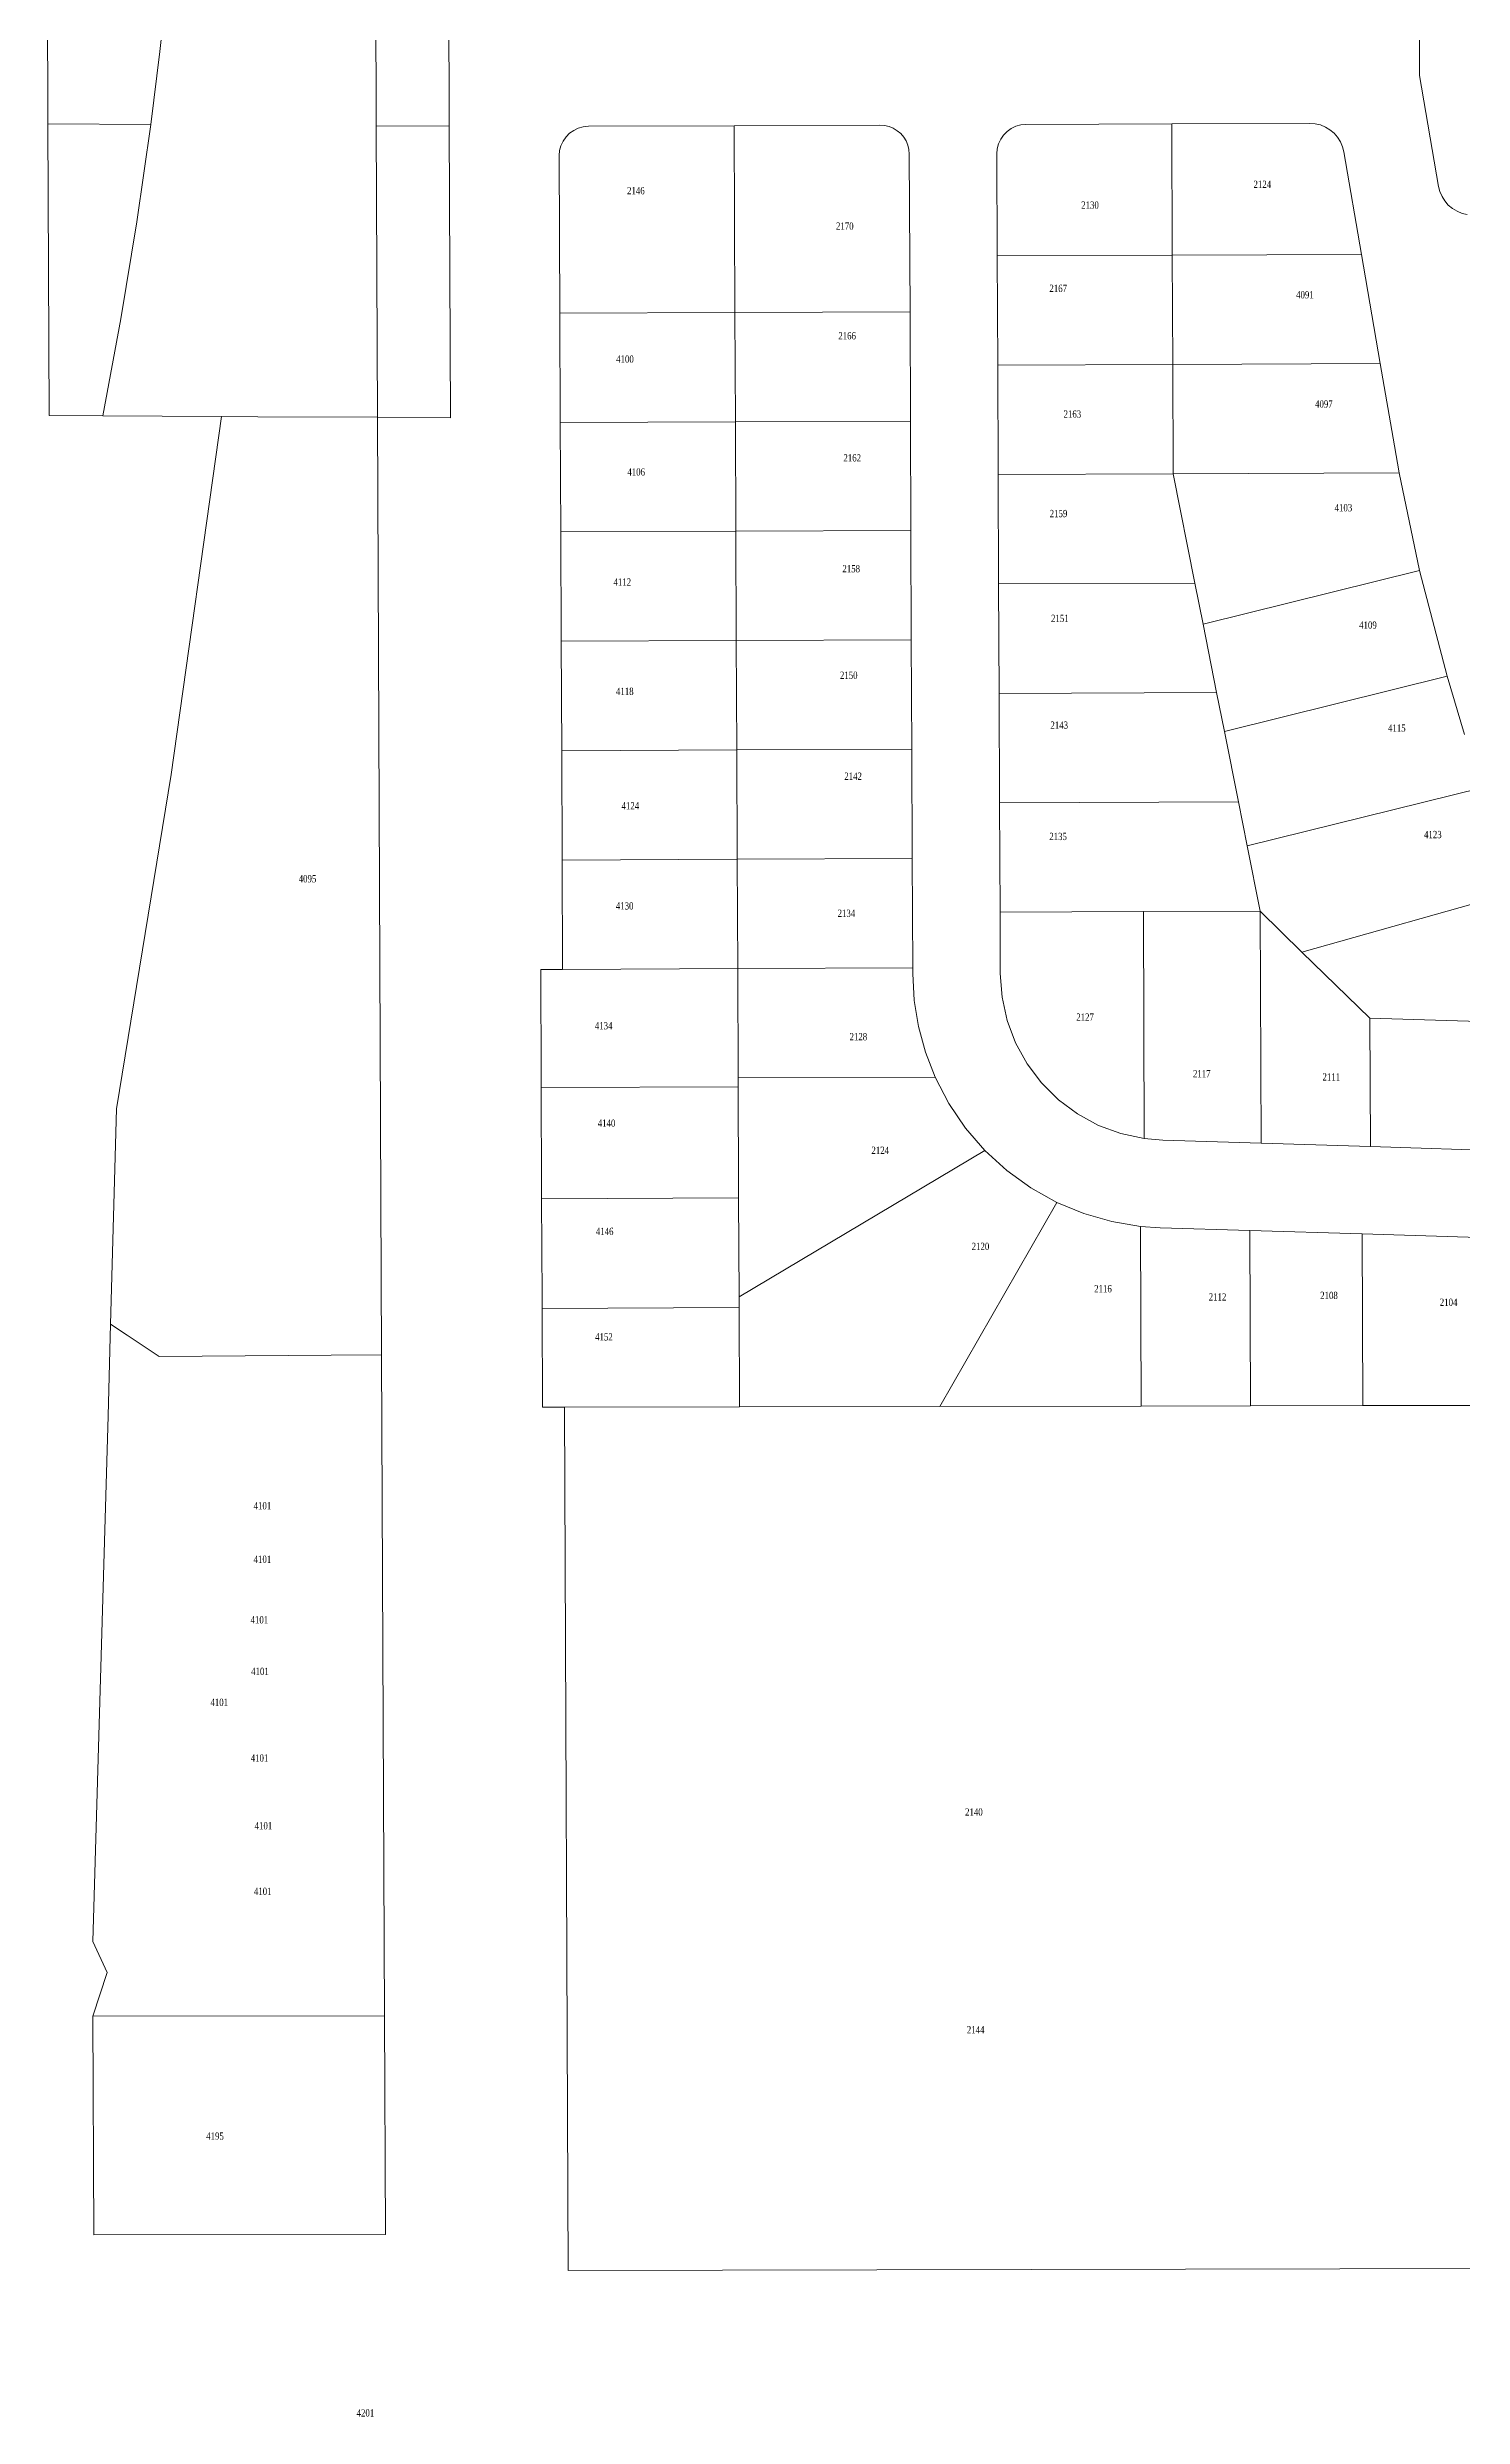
# Model space of a CAD drawing. Header units: feet. Extents: x 2819410 to 2831754, y 974571 to 993150.
# Drawn here: x 2827360 to 2828330, y 986900 to 988525 of the extents above; entities that cross this region are included whole.
import ezdxf
from ezdxf.enums import TextEntityAlignment as Align

# ---------------------------------------------------------------- set-up
doc = ezdxf.new("R2010")
doc.units = ezdxf.units.FT
doc.header["$LTSCALE"] = 0.015
doc.header["$MEASUREMENT"] = 0
doc.layers.add('ADDRESSES', color=7, linetype='Continuous')
doc.layers.add('Dakota County Parcels', color=7, linetype='Continuous', lineweight=5)
doc.styles.add('SIMPLEX', font='times.ttf', dxfattribs={"width": 0.8})

# ---------------------------------------------------------------- blocks, each defined once
blk = doc.blocks.new('ACMAP_ANN_TEMPLATE_AddressEagan')
at = {"layer": 'ADDRESSES', "style": 'SIMPLEX', "width": 0.8}
blk.add_attdef('ADDRESS', text='', height=5, dxfattribs=at).set_placement((0, 0), align=Align.CENTER)

msp = doc.modelspace()

# ---------------------------------------------------------------- linework, layer by layer
at = {"layer": 'Dakota County Parcels', "lineweight": 5}
for p, q in [((2827360.5, 988472.1), (2827360.1, 988572.1)), ((2827437.2, 988521.6), (2827442.6, 988571.6)), ((2827585.5, 988470.8), (2827585.1, 988570.8)), ((2827635.4, 988500), (2827635.1, 988570.5)), ((2828300.7, 988505.2), (2828300.6, 988529.5)), ((2827431, 988471.7), (2827437.2, 988521.6)), ((2827635.5, 988470.5), (2827635.4, 988500)), ((2828300.7, 988505.2), (2828313.7, 988429.2)), ((2827361.4, 988272.1), (2827360.5, 988472.1)), ((2827360.5, 988472.1), (2827431, 988471.7)), ((2827421.5, 988404.9), (2827431, 988471.7)), ((2827586.4, 988270.9), (2827585.5, 988470.8)), ((2827585.5, 988470.8), (2827635.5, 988470.5)), ((2827636.4, 988270.6), (2827635.5, 988470.5)), ((2827715.6, 988463.2), (2827713.6, 988460.3)), ((2827718, 988465.6), (2827715.6, 988463.2)), ((2827720.9, 988467.6), (2827718, 988465.6)), ((2827724, 988469.1), (2827720.9, 988467.6)), ((2827727.4, 988470), (2827724, 988469.1)), ((2827730.9, 988470.4), (2827727.4, 988470)), ((2827730.9, 988470.4), (2827830.9, 988470.8)), ((2827830.9, 988470.8), (2827930.8, 988471.2)), ((2827831.4, 988342.8), (2827830.9, 988470.8)), ((2827934, 988471), (2827930.8, 988471.2)), ((2827937, 988470.3), (2827934, 988471)), ((2827939.9, 988469.1), (2827937, 988470.3)), ((2827942.6, 988467.4), (2827939.9, 988469.1)), ((2827945, 988465.4), (2827942.6, 988467.4)), ((2827947.1, 988463), (2827945, 988465.4)), ((2827948.7, 988460.4), (2827947.1, 988463)), ((2828015.5, 988464.4), (2828013.6, 988461.5)), ((2828018, 988466.9), (2828015.5, 988464.4)), ((2828020.8, 988468.9), (2828018, 988466.9)), ((2828024, 988470.4), (2828020.8, 988468.9)), ((2828027.4, 988471.3), (2828024, 988470.4)), ((2828030.8, 988471.6), (2828027.4, 988471.3)), ((2828030.8, 988471.6), (2828130.8, 988472)), ((2828130.8, 988472), (2828225.4, 988472.4)), ((2828131.2, 988382.1), (2828130.8, 988472)), ((2828229.1, 988472.2), (2828225.4, 988472.4)), ((2828232.7, 988471.3), (2828229.1, 988472.2)), ((2828236.1, 988469.9), (2828232.7, 988471.3)), ((2828239.2, 988468), (2828236.1, 988469.9)), ((2828242.1, 988465.7), (2828239.2, 988468)), ((2828244.5, 988462.9), (2828242.1, 988465.7)), ((2828246.4, 988459.8), (2828244.5, 988462.9)), ((2827711.2, 988453.8), (2827711, 988450.3)), ((2827711.4, 988342.3), (2827711, 988450.3)), ((2827712.1, 988457.1), (2827711.2, 988453.8)), ((2827713.6, 988460.3), (2827712.1, 988457.1)), ((2827949.9, 988457.5), (2827948.7, 988460.4)), ((2827950.7, 988454.4), (2827949.9, 988457.5)), ((2827950.9, 988451.3), (2827950.7, 988454.4)), ((2827951.4, 988343.3), (2827950.9, 988451.3)), ((2828011.2, 988455), (2828010.9, 988451.5)), ((2828011.2, 988381.5), (2828010.9, 988451.5)), ((2828012.1, 988458.4), (2828011.2, 988455)), ((2828013.6, 988461.5), (2828012.1, 988458.4)), ((2828247.9, 988456.4), (2828246.4, 988459.8)), ((2828248.8, 988452.8), (2828247.9, 988456.4)), ((2828248.8, 988452.8), (2828260.8, 988382.6)), ((2828313.7, 988429.2), (2828314.6, 988425.7)), ((2828314.6, 988425.7), (2828316.1, 988422.3)), ((2828316.1, 988422.3), (2828318, 988419.2)), ((2828318, 988419.2), (2828320.4, 988416.4)), ((2828320.4, 988416.4), (2828323.3, 988414)), ((2828323.3, 988414), (2828326.4, 988412.1)), ((2827410.5, 988338.3), (2827421.5, 988404.9)), ((2828326.4, 988412.1), (2828329.8, 988410.7)), ((2828329.8, 988410.7), (2828333.4, 988409.9)), ((2828011.2, 988381.5), (2828131.2, 988382.1)), ((2828011.5, 988306.6), (2828011.2, 988381.5)), ((2828131.2, 988382.1), (2828260.8, 988382.6)), ((2828131.5, 988307.1), (2828131.2, 988382.1)), ((2828260.8, 988382.6), (2828273.7, 988307.7)), ((2827398, 988271.9), (2827410.5, 988338.3)), ((2827711.4, 988342.3), (2827831.4, 988342.8)), ((2827711.7, 988267.3), (2827711.4, 988342.3)), ((2827831.4, 988342.8), (2827951.4, 988343.3)), ((2827831.7, 988267.8), (2827831.4, 988342.8)), ((2827951.7, 988268.3), (2827951.4, 988343.3)), ((2828011.5, 988306.6), (2828131.5, 988307.1)), ((2828011.8, 988231.6), (2828011.5, 988306.6)), ((2828131.5, 988307.1), (2828273.7, 988307.7)), ((2828131.8, 988232.1), (2828131.5, 988307.1)), ((2828273.7, 988307.7), (2828283.4, 988251.2)), ((2827361.4, 988272.1), (2827398, 988271.9)), ((2827398, 988271.9), (2827479.4, 988271.4)), ((2827479.4, 988271.4), (2827445, 988025.9)), ((2827504.4, 988271.2), (2827479.4, 988271.4)), ((2827504.4, 988271.2), (2827586.4, 988270.9)), ((2827586.4, 988270.9), (2827636.4, 988270.6)), ((2827589.2, 987628.1), (2827586.4, 988270.9)), ((2827711.7, 988267.3), (2827831.7, 988267.8)), ((2827831.7, 988267.8), (2827951.7, 988268.3)), ((2827832, 988192.8), (2827831.7, 988267.8)), ((2827952, 988193.3), (2827951.7, 988268.3)), ((2827712, 988192.3), (2827711.7, 988267.3)), ((2828283.4, 988251.2), (2828286.7, 988232.7)), ((2828011.8, 988231.6), (2828131.8, 988232.1)), ((2828012.1, 988156.6), (2828011.8, 988231.6)), ((2828131.8, 988232.1), (2828286.7, 988232.7)), ((2828131.8, 988232.1), (2828146.7, 988157.1)), ((2828286.7, 988232.7), (2828300.7, 988165.8)), ((2827712, 988192.3), (2827832, 988192.8)), ((2827712.3, 988117.3), (2827712, 988192.3)), ((2827832, 988192.8), (2827952, 988193.3)), ((2827832.3, 988117.8), (2827832, 988192.8)), ((2827952.3, 988118.3), (2827952, 988193.3)), ((2828012.1, 988156.6), (2828146.7, 988157.1)), ((2828012.5, 988081.6), (2828012.1, 988156.6)), ((2828146.7, 988157.1), (2828152.3, 988129.1)), ((2828152.3, 988129.1), (2828300.7, 988165.8)), ((2828300.7, 988165.8), (2828319.5, 988093.3)), ((2828152.3, 988129.1), (2828161.6, 988082.2)), ((2827712.3, 988117.3), (2827832.3, 988117.8)), ((2827712.7, 988042.3), (2827712.3, 988117.3)), ((2827832.3, 988117.8), (2827952.3, 988118.3)), ((2827832.6, 988042.8), (2827832.3, 988117.8)), ((2827952.6, 988043.3), (2827952.3, 988118.3)), ((2828166.9, 988055.5), (2828319.5, 988093.3)), ((2828319.5, 988093.3), (2828331.6, 988053.3)), ((2828012.5, 988081.6), (2828161.6, 988082.2)), ((2828012.8, 988006.6), (2828012.5, 988081.6)), ((2828161.6, 988082.2), (2828166.9, 988055.5)), ((2827712.7, 988042.3), (2827832.6, 988042.8)), ((2827713, 987967.3), (2827712.7, 988042.3)), ((2827832.6, 988042.8), (2827952.6, 988043.3)), ((2827833, 987967.8), (2827832.6, 988042.8)), ((2827952.9, 987968.3), (2827952.6, 988043.3)), ((2828166.9, 988055.5), (2828176.5, 988007.3)), ((2827445, 988025.9), (2827407.4, 987796.8)), ((2828182.5, 987977.1), (2828343.3, 988016.9)), ((2828012.8, 988006.6), (2828176.5, 988007.3)), ((2828013.1, 987931.6), (2828012.8, 988006.6)), ((2828176.5, 988007.3), (2828182.5, 987977.1)), ((2828182.5, 987977.1), (2828191.4, 987932.3)), ((2827713, 987967.3), (2827833, 987967.8)), ((2827713.3, 987892.3), (2827713, 987967.3)), ((2827833, 987967.8), (2827952.9, 987968.3)), ((2827833.3, 987892.9), (2827833, 987967.8)), ((2827953.3, 987893.4), (2827952.9, 987968.3)), ((2828220.1, 987904.2), (2828366, 987945.4)), ((2828013.1, 987931.6), (2828111.4, 987932)), ((2828013.3, 987889.6), (2828013.1, 987931.6)), ((2828111.4, 987932), (2828191.4, 987932.3)), ((2828112, 987776.3), (2828111.4, 987932)), ((2828192, 987773.1), (2828191.4, 987932.3)), ((2828191.4, 987932.3), (2828220.1, 987904.2)), ((2828220.1, 987904.2), (2828266.6, 987858.8)), ((2827698.6, 987817.3), (2827698.3, 987892.3)), ((2827698.3, 987892.3), (2827713.3, 987892.3)), ((2827713.3, 987892.3), (2827833.3, 987892.9)), ((2827833.3, 987892.9), (2827953.3, 987893.4)), ((2827833.6, 987817.9), (2827833.3, 987892.9)), ((2827953.3, 987889.4), (2827953.3, 987893.4)), ((2827953.3, 987889.4), (2827954.3, 987871.1)), ((2828013.3, 987889.6), (2828014.5, 987873.3)), ((2827954.3, 987871.1), (2827957.2, 987853.1)), ((2828014.5, 987873.3), (2828018, 987857.3)), ((2827957.2, 987853.1), (2827962, 987835.5)), ((2828018, 987857.3), (2828023.8, 987842)), ((2828267, 987770.8), (2828266.6, 987858.8)), ((2828266.6, 987858.8), (2828394.9, 987854.9)), ((2827962, 987835.5), (2827968.6, 987818.4)), ((2828023.8, 987842), (2828031.7, 987827.6)), ((2827698.6, 987811.3), (2827698.6, 987817.3)), ((2827833.6, 987817.9), (2827968.6, 987818.4)), ((2827833.6, 987811.9), (2827833.6, 987817.9)), ((2827968.6, 987818.4), (2827978, 987800.4)), ((2828031.7, 987827.6), (2828041.6, 987814.6)), ((2828041.6, 987814.6), (2828053.2, 987803)), ((2827407.4, 987796.8), (2827403.4, 987649.1)), ((2827698.6, 987811.3), (2827833.6, 987811.9)), ((2827698.9, 987742.3), (2827698.6, 987811.3)), ((2827833.9, 987742.9), (2827833.6, 987811.9)), ((2827978, 987800.4), (2827989.4, 987783.5)), ((2828053.2, 987803), (2828066.3, 987793.2)), ((2827989.4, 987783.5), (2828002.8, 987768.2)), ((2828066.3, 987793.2), (2828080.7, 987785.4)), ((2828080.7, 987785.4), (2828096, 987779.7)), ((2827834.2, 987667.9), (2828002.8, 987768.2)), ((2828002.8, 987768.2), (2828017.8, 987754.4)), ((2828096, 987779.7), (2828112, 987776.3)), ((2828112, 987776.3), (2828124.7, 987775.2)), ((2828124.7, 987775.2), (2828192, 987773.1)), ((2828192, 987773.1), (2828267, 987770.8)), ((2828267, 987770.8), (2828403.2, 987766.6)), ((2828017.8, 987754.4), (2828034.3, 987742.5)), ((2827698.9, 987735.1), (2827698.9, 987742.3)), ((2827698.9, 987735.1), (2827833.9, 987735.7)), ((2827699.2, 987667.3), (2827698.9, 987735.1)), ((2827833.9, 987735.7), (2827833.9, 987742.9)), ((2827833.9, 987742.9), (2827833.9, 987742.9)), ((2827834.2, 987667.9), (2827833.9, 987735.7)), ((2827971.9, 987592.7), (2828052, 987732.6)), ((2828034.3, 987742.5), (2828052, 987732.6)), ((2828052, 987732.6), (2828070.5, 987724.9)), ((2828070.5, 987724.9), (2828089.7, 987719.4)), ((2828089.7, 987719.4), (2828109.4, 987716.1)), ((2828109.4, 987716.1), (2828122.8, 987715.2)), ((2828109.9, 987592.9), (2828109.4, 987716.1)), ((2828122.8, 987715.2), (2828184.4, 987713.3)), ((2828184.4, 987713.3), (2828261.4, 987711)), ((2828184.9, 987593.1), (2828184.4, 987713.3)), ((2828261.9, 987593.2), (2828261.4, 987711)), ((2828261.4, 987711), (2828341.4, 987708.5)), ((2827699.3, 987659.9), (2827699.2, 987667.3)), ((2827834.2, 987660.5), (2827834.2, 987667.9)), ((2827699.3, 987659.9), (2827834.2, 987660.5)), ((2827699.5, 987592.2), (2827699.3, 987659.9)), ((2827834.5, 987592.4), (2827834.2, 987660.5)), ((2827403.4, 987649.1), (2827401.7, 987586.3)), ((2827414.7, 987641.5), (2827403.4, 987649.1)), ((2827436.7, 987626.8), (2827414.7, 987641.5)), ((2827554.7, 987627.8), (2827436.7, 987626.8)), ((2827589.2, 987628.1), (2827554.7, 987627.8)), ((2827591.2, 987174.9), (2827589.2, 987628.1)), ((2827401.7, 987586.3), (2827391.2, 987225.7)), ((2827699.5, 987592.2), (2827714.5, 987592.2)), ((2827714.5, 987592.2), (2827834.5, 987592.4)), ((2827717, 987000.3), (2827714.5, 987592.2)), ((2827834.5, 987592.4), (2827971.9, 987592.7)), ((2827971.9, 987592.7), (2828109.9, 987592.9)), ((2828109.9, 987592.9), (2828184.9, 987593.1)), ((2828184.9, 987593.1), (2828261.9, 987593.2)), ((2828261.9, 987593.2), (2828341.9, 987593.4)), ((2827391.2, 987225.7), (2827401.1, 987204.6)), ((2827391.3, 987174.6), (2827401.1, 987204.6)), ((2827391.3, 987174.6), (2827591.2, 987174.9)), ((2827391.9, 987024.7), (2827391.3, 987174.6)), ((2827591.9, 987025), (2827591.2, 987174.9)), ((2827391.9, 987024.7), (2827591.9, 987025)), ((2827717, 987000.3), (2828351.9, 987001.5))]:
    msp.add_line(p, q, dxfattribs=at)

# ---------------------------------------------------------------- block references
at = {"layer": 'ADDRESSES', "lineweight": 5}
for p, values in [((2828192.9, 988428.1), {'ADDRESS': '2124'}), ((2827763.5, 988423.8), {'ADDRESS': '2146'}), ((2828074.8, 988413.9), {'ADDRESS': '2130'}), ((2827906.7, 988399.5), {'ADDRESS': '2170'}), ((2828053, 988356.8), {'ADDRESS': '2167'}), ((2828222.1, 988352.4), {'ADDRESS': '4091'}), ((2827908.3, 988324.3), {'ADDRESS': '2166'}), ((2827756, 988308.3), {'ADDRESS': '4100'}), ((2828062.7, 988270.6), {'ADDRESS': '2163'}), ((2828235.1, 988277.5), {'ADDRESS': '4097'}), ((2827763.7, 988230.9), {'ADDRESS': '4106'}), ((2827911.8, 988240.6), {'ADDRESS': '2162'}), ((2828053.2, 988202.4), {'ADDRESS': '2159'}), ((2828248.5, 988206.4), {'ADDRESS': '4103'}), ((2827754.2, 988155.4), {'ADDRESS': '4112'}), ((2827911.1, 988164.6), {'ADDRESS': '2158'}), ((2828054.1, 988130.5), {'ADDRESS': '2151'}), ((2828265.3, 988125.9), {'ADDRESS': '4109'}), ((2827909.4, 988091.5), {'ADDRESS': '2150'}), ((2827755.9, 988080.5), {'ADDRESS': '4118'}), ((2828053.7, 988057.3), {'ADDRESS': '2143'}), ((2828285.1, 988055.3), {'ADDRESS': '4115'}), ((2827912.4, 988022.3), {'ADDRESS': '2142'}), ((2827759.7, 988002), {'ADDRESS': '4124'}), ((2828052.9, 987981), {'ADDRESS': '2135'}), ((2828309.8, 987982.3), {'ADDRESS': '4123'}), ((2827538.4, 987952), {'ADDRESS': '4095'}), ((2827755.8, 987933.4), {'ADDRESS': '4130'}), ((2827907.8, 987928.3), {'ADDRESS': '2134'}), ((2828071.4, 987857.1), {'ADDRESS': '2127'}), ((2827741.4, 987851.2), {'ADDRESS': '4134'}), ((2827916, 987843.7), {'ADDRESS': '2128'}), ((2828151.4, 987818.3), {'ADDRESS': '2117'}), ((2828240.2, 987816.1), {'ADDRESS': '2111'}), ((2827743.4, 987784.4), {'ADDRESS': '4140'}), ((2827931, 987765.8), {'ADDRESS': '2124'}), ((2827742.1, 987710.2), {'ADDRESS': '4146'}), ((2827999.7, 987699.9), {'ADDRESS': '2120'}), ((2828083.7, 987670.9), {'ADDRESS': '2116'}), ((2828162.2, 987665.3), {'ADDRESS': '2112'}), ((2828238.6, 987666.3), {'ADDRESS': '2108'}), ((2828320.6, 987661.6), {'ADDRESS': '2104'}), ((2827741.6, 987637.9), {'ADDRESS': '4152'}), ((2827507.5, 987522.1), {'ADDRESS': '4101'}), ((2827507.5, 987485.4), {'ADDRESS': '4101'}), ((2827505.4, 987443.9), {'ADDRESS': '4101'}), ((2827505.8, 987408.5), {'ADDRESS': '4101'}), ((2827477.9, 987387.3), {'ADDRESS': '4101'}), ((2827505.5, 987349.1), {'ADDRESS': '4101'}), ((2827995.2, 987312.1), {'ADDRESS': '2140'}), ((2827508.2, 987302.7), {'ADDRESS': '4101'}), ((2827507.7, 987257.7), {'ADDRESS': '4101'}), ((2827996.4, 987162.8), {'ADDRESS': '2144'}), ((2827475, 987089.9), {'ADDRESS': '4195'}), ((2827578.1, 986900.1), {'ADDRESS': '4201'})]:
    msp.add_blockref('ACMAP_ANN_TEMPLATE_AddressEagan', p, dxfattribs=at).add_auto_attribs(values)

doc.saveas('drawing.dxf')
